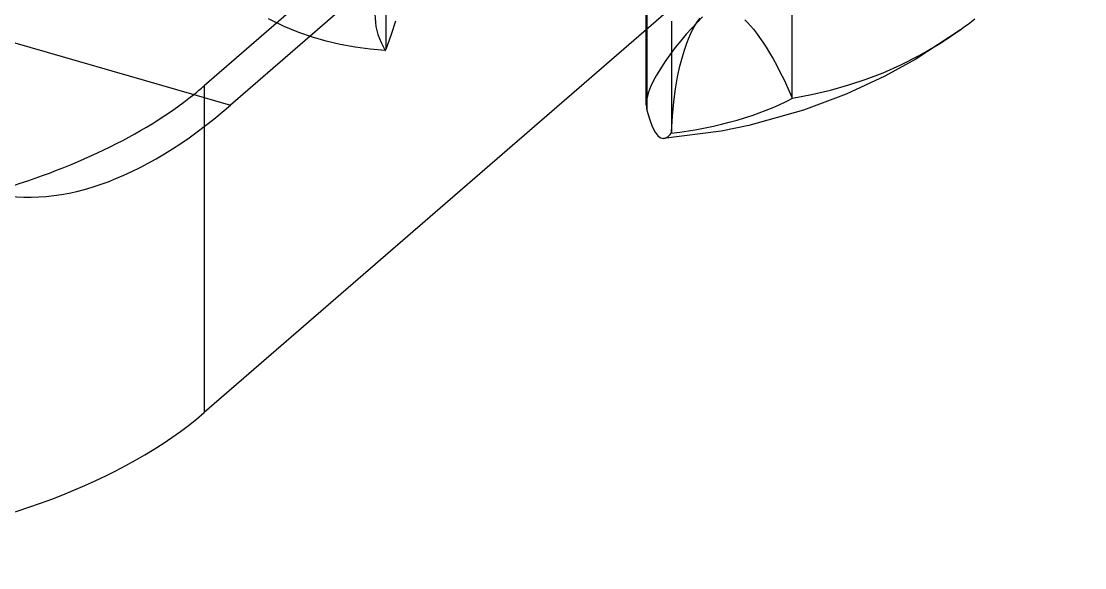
# Model space of a CAD drawing. Header units: millimetres. Extents: x -10.3 to 24, y -6.5 to 12.4.
# Drawn here: x 17.541 to 21.208, y -6.519 to -4.636 of the extents above; entities that cross this region are included whole.
import ezdxf

# ---------------------------------------------------------------- set-up
doc = ezdxf.new("R2010")
doc.units = ezdxf.units.MM
doc.layers.add('MAIN-1', color=7, linetype='Continuous')
doc.layers.add('MAIN-2', color=7, linetype='Continuous')

msp = doc.modelspace()

# ---------------------------------------------------------------- linework, layer by layer
at = {"layer": 'MAIN-1'}
for p, q in [((24.0124, 0.0542), (18.2624, -4.9255)), ((22.7218, -2.0443), (18.1718, -5.9848)), ((19.8714, -4.6402), (19.8528, -4.6601)), ((19.8898, -4.6216), (19.8714, -4.6402)), ((20.7815, -4.664), (20.7937, -4.655)), ((20.7937, -4.655), (20.8056, -4.646)), ((20.8056, -4.646), (20.8172, -4.637)), ((20.8172, -4.637), (20.8285, -4.628)), ((19.6962, -4.9241), (19.6962, -4.6645)), ((19.834, -4.6813), (19.8151, -4.7037)), ((19.8528, -4.6601), (19.834, -4.6813)), ((20.7791, -4.6657), (20.6252, -4.7668)), ((19.7963, -4.7272), (19.7778, -4.7517)), ((19.8151, -4.7037), (19.7963, -4.7272)), ((19.7778, -4.7517), (19.7603, -4.7765)), ((19.7447, -4.8003), (19.7314, -4.8225)), ((19.7603, -4.7765), (19.7447, -4.8003)), ((20.6252, -4.7668), (20.5192, -4.8252)), ((19.7314, -4.8225), (19.7202, -4.8433)), ((20.5192, -4.8252), (20.3856, -4.8874)), ((19.7112, -4.8627), (19.7044, -4.8808)), ((19.7202, -4.8433), (19.7112, -4.8627)), ((19.697, -4.9123), (19.6963, -4.9253)), ((19.6996, -4.8974), (19.697, -4.9123)), ((19.7044, -4.8808), (19.6996, -4.8974)), ((20.3856, -4.8874), (20.2379, -4.9429)), ((19.6963, -4.9253), (19.6964, -4.9286)), ((19.6964, -4.9286), (19.6966, -4.9317)), ((19.6966, -4.9317), (19.6969, -4.9346)), ((19.6969, -4.9346), (19.6973, -4.9374)), ((19.6973, -4.9374), (19.6978, -4.94)), ((19.6978, -4.94), (19.6984, -4.9424)), ((19.6984, -4.9424), (19.7069, -4.9729)), ((20.2379, -4.9429), (20.0498, -4.9953)), ((19.7069, -4.9729), (19.7165, -4.999)), ((18.1718, -4.9993), (18.1718, -5.9848)), ((19.7165, -4.999), (19.7266, -5.019)), ((19.7266, -5.019), (19.7367, -5.0319)), ((19.9549, -5.0146), (19.7561, -5.04)), ((20.0498, -4.9953), (19.9549, -5.0146)), ((19.7367, -5.0319), (19.7466, -5.0385)), ((19.7466, -5.0385), (19.7561, -5.04))]:
    msp.add_line(p, q, dxfattribs=at)
for centre, major_axis, ratio, start_param, end_param in [((18.2624, -2.2408), (-0.8598, -2.9784), 0.433013, -0.000039, 0.588003), ((16.4397, -5.4848), (-2, 0), 0.5, 1.047198, 2.617994)]:
    msp.add_ellipse(centre, major_axis=major_axis, ratio=ratio, start_param=start_param, end_param=end_param, dxfattribs=at)
at = {"layer": 'MAIN-2'}
for p, q in [((22.7218, -0.9185), (18.1718, -4.8589)), ((19.6984, -2.5153), (19.6984, -4.9424)), ((12.9796, -3.4005), (18.1357, -4.8889)), ((19.6962, -4.6645), (19.6962, -3.5453)), ((18.7979, -4.3512), (18.7979, -4.7334)), ((20.1986, -4.5154), (20.1986, -4.8977)), ((18.4481, -4.6547), (18.3932, -4.6282)), ((18.4983, -4.6753), (18.4481, -4.6547)), ((18.8319, -4.6358), (18.8161, -4.6822)), ((19.7827, -4.6355), (19.7827, -5.0177)), ((19.8572, -4.6631), (19.8649, -4.6496)), ((19.8649, -4.6496), (19.873, -4.6372)), ((19.873, -4.6372), (19.8818, -4.6257)), ((20.0355, -4.6313), (20.0454, -4.6411)), ((20.0454, -4.6411), (20.0551, -4.6517)), ((20.0551, -4.6517), (20.0654, -4.6639)), ((18.5455, -4.6916), (18.4983, -4.6753)), ((18.5921, -4.7051), (18.5455, -4.6916)), ((18.8161, -4.6822), (18.7979, -4.7334)), ((19.8417, -4.6965), (19.8493, -4.679)), ((19.8493, -4.679), (19.8572, -4.6631)), ((20.0654, -4.6639), (20.0762, -4.6776)), ((20.0762, -4.6776), (20.087, -4.6923)), ((20.087, -4.6923), (20.0981, -4.7084)), ((20.7109, -4.7119), (20.7815, -4.664)), ((18.6408, -4.7166), (18.5921, -4.7051)), ((18.6919, -4.726), (18.6408, -4.7166)), ((18.7442, -4.733), (18.6919, -4.726)), ((19.8275, -4.7358), (19.8345, -4.7152)), ((19.8345, -4.7152), (19.8417, -4.6965)), ((20.0981, -4.7084), (20.1096, -4.726)), ((20.1096, -4.726), (20.1213, -4.7451)), ((20.6397, -4.7535), (20.7109, -4.7119)), ((18.7964, -4.7374), (18.7442, -4.733)), ((18.7964, -4.7374), (18.7966, -4.7368)), ((18.7966, -4.7368), (18.7968, -4.7363)), ((18.7968, -4.7363), (18.7971, -4.7357)), ((18.7971, -4.7357), (18.7973, -4.7351)), ((18.7973, -4.7351), (18.7975, -4.7346)), ((18.7975, -4.7346), (18.7977, -4.734)), ((18.7977, -4.734), (18.7979, -4.7334)), ((19.8122, -4.7916), (19.8207, -4.7584)), ((19.8207, -4.7584), (19.8275, -4.7358)), ((20.1213, -4.7451), (20.1334, -4.7659)), ((20.1334, -4.7659), (20.1458, -4.7883)), ((20.5734, -4.787), (20.6397, -4.7535)), ((19.8044, -4.8282), (19.8122, -4.7916)), ((20.1458, -4.7883), (20.1584, -4.8125)), ((20.5128, -4.8136), (20.5734, -4.787)), ((19.7974, -4.869), (19.8044, -4.8282)), ((20.1584, -4.8125), (20.1714, -4.8386)), ((20.1714, -4.8386), (20.1848, -4.8669)), ((20.3945, -4.856), (20.4545, -4.836)), ((20.4545, -4.836), (20.5128, -4.8136)), ((18.1718, -4.8589), (18.1718, -4.9993)), ((19.7913, -4.9136), (19.7974, -4.869)), ((20.1848, -4.8669), (20.1986, -4.8977)), ((20.2656, -4.8892), (20.3311, -4.8739)), ((20.3311, -4.8739), (20.3945, -4.856)), ((18.1357, -4.8889), (18.2624, -4.9255)), ((20.1988, -4.8982), (20.1986, -4.8977)), ((20.1991, -4.8987), (20.1988, -4.8982)), ((20.1993, -4.8993), (20.1991, -4.8987)), ((20.1995, -4.8998), (20.1993, -4.8993)), ((20.1998, -4.9004), (20.1995, -4.8998)), ((20.2, -4.9009), (20.1998, -4.9004)), ((20.2002, -4.9014), (20.2, -4.9009)), ((20.2002, -4.9014), (20.2656, -4.8892)), ((19.7863, -4.9629), (19.7913, -4.9136)), ((19.7827, -5.0177), (19.7863, -4.9629)), ((19.7786, -5.0266), (19.7825, -5.022)), ((19.7826, -5.0202), (19.7825, -5.0208)), ((19.7825, -5.0208), (19.7825, -5.0214)), ((19.7825, -5.0214), (19.7825, -5.022)), ((19.7827, -5.0177), (19.7826, -5.0183)), ((19.7826, -5.0183), (19.7826, -5.019)), ((19.7826, -5.019), (19.7826, -5.0196)), ((19.7826, -5.0196), (19.7826, -5.0202)), ((19.7561, -5.04), (19.7609, -5.0391)), ((19.7609, -5.0391), (19.7656, -5.0371)), ((19.7656, -5.0371), (19.7701, -5.0343)), ((19.7701, -5.0343), (19.7744, -5.0307)), ((19.7744, -5.0307), (19.7786, -5.0266))]:
    msp.add_line(p, q, dxfattribs=at)
for centre, major_axis, start_param, end_param in [((19.593, -4.6168), (-0.8323, 0), -0.249582, 0.294015), ((16.4397, -4.3589), (-2, 0), 2.582987, 2.617994), ((16.4397, -4.3589), (-2, 0), 2.090283, 2.582987), ((19.593, -4.6168), (-0.8323, 0), 1.80038, 2.38841)]:
    msp.add_ellipse(centre, major_axis=major_axis, ratio=0.5, start_param=start_param, end_param=end_param, dxfattribs=at)

doc.saveas('drawing.dxf')
